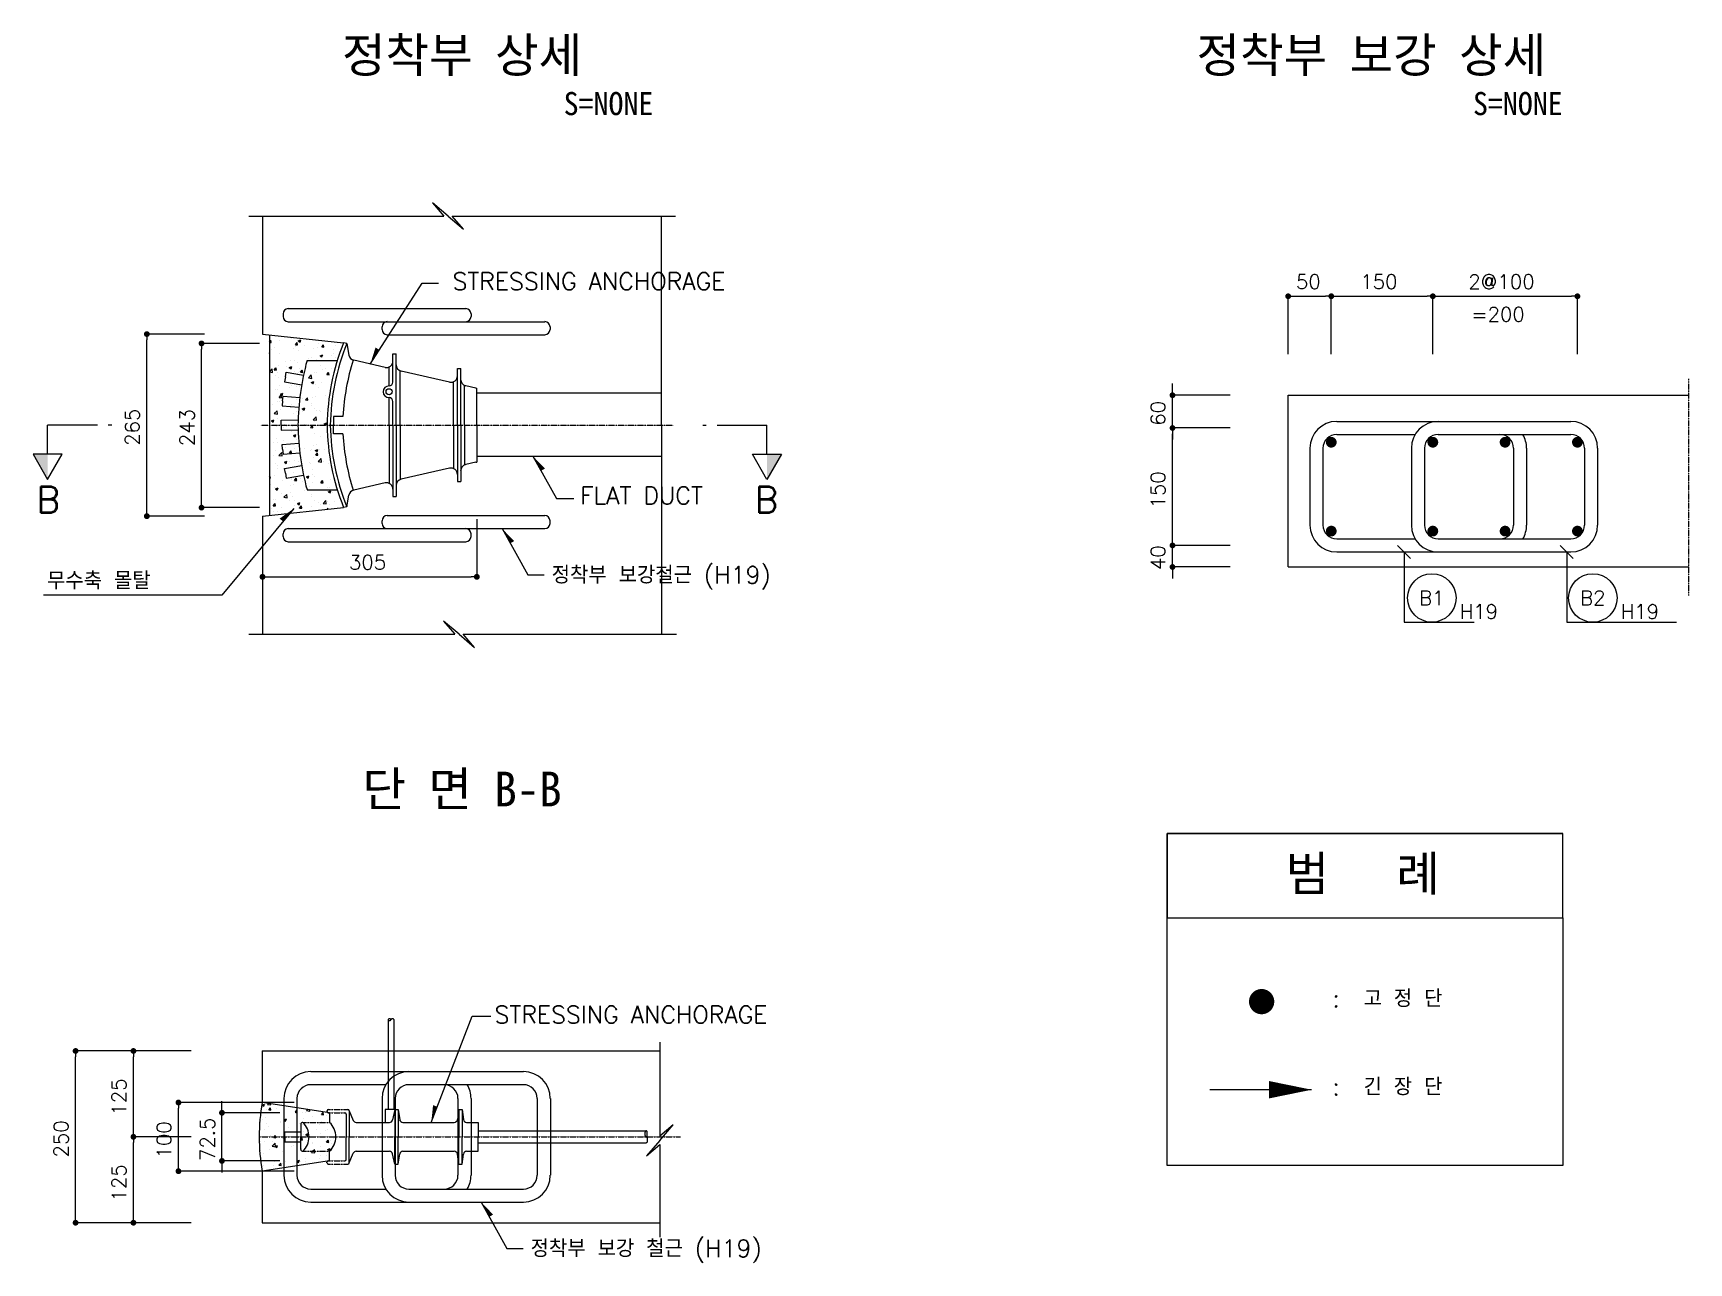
# Model space of a CAD drawing. Extents: x -2012 to 28135, y -5872 to 16533.
import ezdxf
from ezdxf.enums import TextEntityAlignment as Align

# ---------------------------------------------------------------- set-up
doc = ezdxf.new("R2010")
doc.units = 0
doc.header["$MEASUREMENT"] = 0
doc.linetypes.add('CENTER', pattern=[2, 1.25, -0.25, 0.25, -0.25])
doc.layers.get('0').update_dxf_attribs({"linetype": 'CONTINUOUS'})
for name, color, linetype in [('CG-SYMB', 7, 'CONTINUOUS'), ('CS-BARC', 6, 'CONTINUOUS'), ('CS-CENT', 1, 'CENTER'), ('CS-CONC', 4, 'CONTINUOUS'), ('CS-CUTL', 1, 'CONTINUOUS'), ('CS-DIML', 1, 'CONTINUOUS'), ('CS-DIMT', 3, 'CONTINUOUS'), ('CS-HATH', 1, 'CONTINUOUS'), ('CS-STLC', 4, 'CONTINUOUS'), ('CS-TBL2', 4, 'CONTINUOUS'), ('CS-WIRC', 6, 'CONTINUOUS'), ('CX-TTXG', 7, 'CONTINUOUS')]:
    doc.layers.add(name, color=color, linetype=linetype)
doc.styles.add('MTXT', font='ROMANS.shx', dxfattribs={"bigfont": 'whgtxt.shx'})
doc.styles.add('WBMTXT', font='DotumChe.ttf')
doc.styles.add('WGTXT', font='ROMANS.SHX', dxfattribs={"bigfont": 'WHGTXT.SHX'})

# ---------------------------------------------------------------- blocks, each defined once
blk = doc.blocks.new('*X1')
at = {"color": 0}
for p, q in [((73698, 17199), (73787, 17233)), ((73698, 17199), (73761, 17157)), ((73761, 17157), (73787, 17233)), ((73831, 17204), (73831, 17204)), ((73890, 17219), (73923, 17253)), ((73890, 17219), (74003, 17201)), ((74003, 17201), (73998, 17242)), ((73656, 16611), (73656, 16611)), ((73714, 16687), (73714, 16687)), ((73816, 16781), (73816, 16781)), ((73870, 17036), (73870, 17036)), ((73934, 17028), (73995, 17101)), ((73934, 17028), (74010, 17022)), ((74010, 17021), (73995, 17101)), ((74188, 17078), (74188, 17078)), ((74335, 16640), (74335, 16640)), ((74455, 16815), (74455, 16815)), ((74456, 16688), (74545, 16722)), ((74456, 16688), (74519, 16645)), ((74468, 16870), (74468, 16870)), ((74519, 16645), (74545, 16722)), ((74845, 16949), (74871, 16980)), ((74845, 16949), (74871, 16946)), ((74871, 16980), (74906, 17022)), ((74871, 16946), (74921, 16942)), ((74921, 16941), (74906, 17021)), ((75109, 16952), (75109, 16952)), ((75137, 16746), (75137, 16746)), ((75196, 16942), (75196, 16942)), ((75245, 17009), (75281, 17046)), ((75245, 17008), (75358, 16991)), ((75358, 16991), (75353, 17035)), ((75455, 16788), (75455, 16788)), ((75753, 16624), (75753, 16624)), ((75756, 16869), (75817, 16942)), ((75756, 16869), (75832, 16862)), ((75832, 16862), (75817, 16941)), ((75936, 16851), (75936, 16851)), ((73800, 16358), (73800, 16358)), ((73854, 16577), (73854, 16577)), ((73924, 16440), (73924, 16440)), ((74001, 16139), (74001, 16139)), ((74110, 16073), (74171, 16146)), ((74110, 16073), (74186, 16066)), ((74186, 16066), (74171, 16145)), ((74334, 16582), (74334, 16582)), ((74403, 16057), (74403, 16057)), ((74452, 16448), (74452, 16448)), ((74602, 16411), (74602, 16411)), ((74803, 16245), (74803, 16245)), ((75012, 16553), (75012, 16553)), ((75045, 16021), (75082, 16066)), ((75078, 16106), (75078, 16106)), ((75097, 15986), (75082, 16066)), ((75094, 16529), (75094, 16529)), ((75121, 16287), (75121, 16287)), ((75143, 16184), (75143, 16184)), ((75214, 16177), (75303, 16211)), ((75214, 16177), (75277, 16134)), ((75277, 16134), (75303, 16211)), ((75279, 16383), (75279, 16383)), ((75602, 16350), (75602, 16350)), ((75690, 16525), (75690, 16525)), ((75738, 16201), (75738, 16201)), ((75884, 16311), (75884, 16311)), ((75957, 16354), (75957, 16354)), ((73662, 15930), (73662, 15930)), ((73667, 15638), (73667, 15638)), ((73769, 15513), (73769, 15513)), ((73785, 15935), (73785, 15935)), ((73966, 15651), (73966, 15651)), ((74058, 15771), (74157, 15875)), ((74058, 15771), (74171, 15754)), ((74081, 15937), (74081, 15937)), ((74147, 15767), (74236, 15801)), ((74147, 15767), (74210, 15724)), ((74171, 15754), (74157, 15874)), ((74210, 15724), (74236, 15801)), ((74421, 15602), (74421, 15602)), ((74437, 16025), (74437, 16025)), ((74469, 15744), (74469, 15744)), ((74707, 15778), (74707, 15778)), ((74759, 15908), (74759, 15908)), ((74787, 15786), (74787, 15786)), ((75021, 15993), (75045, 16021)), ((75021, 15993), (75045, 15991)), ((75045, 15991), (75097, 15987)), ((75063, 15683), (75063, 15683)), ((75268, 15849), (75268, 15849)), ((75414, 15561), (75449, 15597)), ((75414, 15561), (75527, 15544)), ((75437, 15879), (75437, 15879)), ((75447, 15905), (75447, 15905)), ((75449, 15597), (75513, 15664)), ((75521, 15597), (75513, 15664)), ((75527, 15544), (75521, 15597)), ((75722, 15779), (75722, 15779)), ((75932, 15914), (75993, 15987)), ((75932, 15914), (76008, 15907)), ((75932, 15461), (75932, 15461)), ((75972, 15665), (76061, 15699)), ((75972, 15665), (76035, 15623)), ((76008, 15906), (75993, 15986)), ((76035, 15623), (76061, 15699)), ((76070, 15955), (76070, 15955)), ((76115, 15851), (76115, 15851)), ((76188, 16032), (76188, 16032)), ((73711, 15079), (73711, 15079)), ((73754, 15090), (73754, 15090)), ((73834, 15288), (73834, 15288)), ((74102, 15117), (74102, 15117)), ((74135, 15243), (74135, 15243)), ((74286, 15118), (74348, 15191)), ((74286, 15118), (74362, 15111)), ((74362, 15111), (74348, 15190)), ((74406, 15179), (74406, 15179)), ((74451, 15206), (74451, 15206)), ((74453, 15285), (74453, 15285)), ((74512, 15259), (74512, 15259)), ((74780, 15088), (74780, 15088)), ((74905, 15256), (74994, 15290)), ((74905, 15256), (74968, 15213)), ((74934, 15348), (74934, 15348)), ((74968, 15213), (74994, 15290)), ((75047, 15261), (75047, 15261)), ((75190, 15230), (75190, 15230)), ((75192, 15333), (75192, 15333)), ((75707, 15356), (75707, 15356)), ((75736, 15454), (75736, 15454))]:
    blk.add_line(p, q, dxfattribs=at)
blk = doc.blocks.new('_Dot')
at = {"color": 0, "linetype": 'ByBlock', "lineweight": -2}
blk.add_line((-0.5, 0), (-1, 0), dxfattribs=at)
at = {"color": 0, "linetype": 'ByBlock', "const_width": 0.5}
blk.add_lwpolyline([(-0.25, 0, 1), (0.25, 0, 1)], format="xyb", close=True, dxfattribs=at)
blk = doc.blocks.new('CGDECDL')
at = {"color": 6}
for p, q in [((-18.3, 4.99), (-18.3, 0)), ((-9.69, 0), (-18.3, 0)), ((-7.21, 0), (-7.81, 0))]:
    blk.add_line(p, q, dxfattribs=at)
at = {"color": 3}
blk.add_lwpolyline([(-18.3, 9.41), (-15.8, 4.99), (-20.8, 4.99)], close=True, dxfattribs=at)
at = {"color": 2}
blk.add_solid([(-18.3, 9.41), (-18.3, 9.41), (-18.3, 4.99), (-20.8, 4.99)], dxfattribs=at)
at = {"color": 6, "style": 'MTXT', "flags": 4}
blk.add_attdef('SMKV', text='', height=4.5, rotation=270, dxfattribs=at).set_placement((-18.25, 14.21), align=Align.MIDDLE)
blk.add_attdef('SMKH', text='', height=4.5, dxfattribs=at).set_placement((-18.25, 12.35), align=Align.CENTER)
blk = doc.blocks.new('*X2')
at = {"color": 0}
for p, q in [((73744, 42438), (73792, 42495)), ((73744, 42421), (73807, 42416)), ((73774, 42418), (73774, 42418)), ((73807, 42415), (73792, 42495)), ((74098, 42475), (74098, 42475)), ((74515, 42546), (74515, 42546)), ((74642, 42343), (74703, 42416)), ((74718, 42336), (74703, 42415)), ((74740, 42471), (74829, 42506)), ((74741, 42471), (74804, 42429)), ((74758, 42570), (74758, 42570)), ((74804, 42429), (74829, 42506)), ((73744, 42041), (73762, 42096)), ((73744, 42089), (73762, 42096)), ((73833, 42161), (73833, 42161)), ((73911, 42257), (73911, 42257)), ((74082, 42052), (74082, 42052)), ((74589, 42228), (74589, 42228)), ((74619, 41808), (74619, 41808)), ((74635, 42267), (74635, 42267)), ((74642, 42343), (74717, 42336)), ((74742, 42147), (74742, 42147)), ((74953, 42309), (74953, 42309)), ((75100, 41871), (75100, 41871)), ((75203, 41915), (75203, 41915)), ((75267, 42199), (75267, 42199)), ((75379, 41814), (75379, 41814)), ((75394, 42237), (75394, 42237)), ((75434, 42372), (75434, 42372)), ((75499, 41960), (75587, 41994)), ((75499, 41960), (75562, 41917)), ((75552, 42263), (75628, 42256)), ((75553, 42263), (75614, 42336)), ((75562, 41917), (75588, 41994)), ((75629, 42256), (75614, 42336)), ((75902, 41977), (75902, 41977)), ((75944, 42042), (75944, 42042)), ((75945, 42171), (75945, 42171)), ((76020, 41895), (76020, 41895)), ((76036, 42318), (76036, 42318)), ((73744, 41409), (73837, 41506)), ((73744, 41402), (73852, 41385)), ((73851, 41386), (73837, 41506)), ((73907, 41467), (73968, 41540)), ((73907, 41467), (73983, 41461)), ((73932, 41437), (73932, 41437)), ((73967, 41265), (73967, 41265)), ((73983, 41460), (73968, 41540)), ((74026, 41382), (74026, 41382)), ((74067, 41629), (74067, 41629)), ((74284, 41307), (74284, 41307)), ((74301, 41766), (74301, 41766)), ((74342, 41579), (74342, 41579)), ((74431, 41551), (74520, 41585)), ((74431, 41550), (74495, 41508)), ((74462, 41788), (74462, 41788)), ((74495, 41508), (74520, 41585)), ((74610, 41408), (74610, 41408)), ((74711, 41302), (74711, 41302)), ((74727, 41725), (74727, 41725)), ((74765, 41370), (74765, 41370)), ((74767, 41509), (74767, 41509)), ((74818, 41388), (74879, 41460)), ((74818, 41387), (74894, 41381)), ((74894, 41380), (74879, 41460)), ((75020, 41550), (75020, 41550)), ((75094, 41193), (75193, 41296)), ((75207, 41175), (75193, 41296)), ((75288, 41380), (75288, 41380)), ((75363, 41391), (75363, 41391)), ((75507, 41636), (75507, 41636)), ((75568, 41476), (75568, 41476)), ((75698, 41522), (75698, 41522)), ((75729, 41308), (75790, 41381)), ((75729, 41308), (75805, 41301)), ((75805, 41301), (75790, 41380)), ((75885, 41518), (75885, 41518)), ((73770, 40810), (73770, 40810)), ((73950, 40806), (73950, 40806)), ((74036, 40784), (74036, 40784)), ((74052, 41207), (74052, 41207)), ((74089, 40933), (74089, 40933)), ((74122, 40630), (74211, 40664)), ((74186, 40587), (74211, 40664)), ((74431, 40869), (74431, 40869)), ((74511, 40937), (74511, 40937)), ((74696, 40879), (74696, 40879)), ((74767, 40905), (74767, 40905)), ((75094, 41193), (75207, 41175)), ((75190, 41039), (75278, 41073)), ((75190, 41039), (75253, 40997)), ((75233, 40975), (75233, 40975)), ((75252, 41064), (75252, 41064)), ((75253, 40997), (75279, 41073)), ((75348, 40968), (75348, 40968)), ((75445, 40876), (75445, 40876)), ((75551, 41017), (75551, 41017)), ((73842, 40284), (73842, 40284)), ((74021, 40361), (74021, 40361)), ((74083, 40512), (74144, 40585)), ((74083, 40512), (74159, 40505)), ((74097, 40369), (74097, 40369)), ((74110, 40114), (74110, 40114)), ((74122, 40629), (74186, 40587)), ((74159, 40505), (74145, 40584)), ((74459, 40180), (74459, 40180)), ((74520, 40256), (74520, 40256)), ((74680, 40456), (74680, 40456)), ((74788, 40085), (74788, 40085)), ((74881, 40118), (74969, 40152)), ((74881, 40118), (74944, 40076)), ((74899, 40474), (74899, 40474)), ((74944, 40076), (74970, 40152)), ((74994, 40432), (75055, 40505)), ((74994, 40432), (75070, 40426)), ((75070, 40425), (75055, 40505)), ((75198, 40227), (75198, 40227)), ((75199, 40307), (75199, 40307)), ((75217, 40516), (75217, 40516)), ((75317, 40123), (75317, 40123)), ((75332, 40546), (75332, 40546)), ((75698, 40579), (75698, 40579)), ((73763, 39868), (73763, 39868)), ((73813, 39709), (73902, 39743)), ((73813, 39709), (73877, 39666)), ((73877, 39666), (73902, 39743)), ((73907, 39956), (74006, 40059)), ((73907, 39956), (74020, 39938)), ((73990, 39516), (73990, 39516)), ((74005, 39938), (74005, 39938)), ((74020, 39938), (74006, 40059)), ((74022, 39774), (74022, 39774)), ((74259, 39557), (74272, 39572)), ((74259, 39557), (74335, 39550)), ((74335, 39549), (74331, 39572)), ((74549, 39514), (74549, 39514)), ((74565, 39973), (74565, 39973)), ((74665, 40034), (74665, 40034)), ((74763, 39901), (74763, 39901)), ((74883, 40015), (74883, 40015)), ((74945, 39582), (74945, 39582)), ((75030, 39578), (75030, 39578)), ((75170, 39477), (75232, 39550)), ((75246, 39470), (75232, 39549)), ((75262, 39746), (75361, 39849)), ((75262, 39745), (75375, 39728)), ((75302, 39700), (75302, 39700)), ((75375, 39728), (75361, 39849)), ((75364, 40078), (75364, 40078)), ((75466, 40057), (75466, 40057)), ((75504, 40028), (75504, 40028)), ((75623, 39553), (75623, 39553)), ((75639, 39607), (75728, 39641)), ((75639, 39607), (75690, 39572)), ((75690, 39572), (75702, 39564)), ((75702, 39564), (75705, 39572)), ((75705, 39572), (75728, 39641)), ((73767, 39202), (73767, 39202)), ((73897, 38971), (73897, 38971)), ((73974, 39093), (73974, 39093)), ((74020, 38961), (74020, 38961)), ((74215, 39013), (74215, 39013)), ((74231, 39472), (74231, 39472)), ((74507, 39329), (74507, 39329)), ((74572, 39197), (74660, 39231)), ((74572, 39197), (74635, 39155)), ((74634, 39188), (74634, 39188)), ((74635, 39155), (74661, 39231)), ((74696, 39077), (74696, 39077)), ((75170, 39477), (75246, 39470)), ((75248, 39456), (75248, 39456)), ((75286, 39277), (75286, 39277)), ((75498, 39182), (75498, 39182)), ((73881, 38512), (73881, 38512)), ((73959, 38670), (73959, 38670)), ((74075, 38508), (74174, 38612)), ((74075, 38508), (74188, 38491)), ((74188, 38491), (74174, 38611)), ((74288, 38791), (74288, 38791)), ((74362, 38576), (74362, 38576)), ((74435, 38601), (74511, 38595)), ((74436, 38601), (74497, 38674)), ((74455, 38571), (74455, 38571)), ((74512, 38594), (74497, 38674)), ((74619, 38765), (74619, 38765)), ((74698, 38933), (74698, 38933)), ((74966, 38762), (74966, 38762)), ((75164, 38681), (75164, 38681)), ((75196, 38699), (75196, 38699)), ((75255, 38432), (75255, 38432)), ((75271, 38855), (75271, 38855)), ((75330, 38686), (75419, 38720)), ((75330, 38686), (75393, 38643)), ((75346, 38522), (75422, 38515)), ((75347, 38522), (75408, 38595)), ((75376, 38904), (75376, 38904)), ((75393, 38643), (75419, 38720)), ((75423, 38515), (75408, 38594)), ((75431, 38298), (75530, 38401)), ((75482, 38723), (75482, 38723)), ((75500, 38420), (75500, 38420)), ((75544, 38281), (75530, 38401)), ((75644, 38733), (75644, 38733)), ((73744, 37777), (73762, 37799)), ((73777, 37719), (73762, 37798)), ((73767, 38316), (73767, 38316)), ((73928, 37824), (73928, 37824)), ((73944, 38247), (73944, 38247)), ((74019, 38165), (74019, 38165)), ((74028, 38075), (74028, 38075)), ((74263, 38276), (74351, 38311)), ((74263, 38276), (74326, 38234)), ((74326, 38234), (74351, 38310)), ((74445, 38287), (74445, 38287)), ((74588, 37920), (74588, 37920)), ((74603, 38342), (74603, 38342)), ((74759, 38293), (74759, 38293)), ((74830, 38180), (74830, 38180)), ((75021, 37765), (75110, 37799)), ((75084, 37722), (75110, 37799)), ((75123, 38258), (75123, 38258)), ((75148, 38222), (75148, 38222)), ((75240, 38009), (75240, 38009)), ((75244, 37848), (75244, 37848)), ((75431, 38298), (75544, 38281)), ((75629, 38286), (75629, 38286)), ((75801, 38230), (75801, 38230)), ((75881, 38090), (75881, 38090)), ((73744, 37722), (73777, 37719)), ((73763, 37594), (73763, 37594)), ((73788, 37496), (73788, 37496)), ((73913, 37402), (73913, 37402)), ((73954, 37355), (74042, 37390)), ((73954, 37355), (74017, 37313)), ((74017, 37313), (74042, 37390)), ((74198, 37638), (74198, 37638)), ((74466, 37468), (74466, 37468)), ((74480, 37221), (74480, 37221)), ((74496, 37680), (74496, 37680)), ((74504, 37721), (74504, 37721)), ((74572, 37497), (74572, 37497)), ((74612, 37646), (74673, 37719)), ((74612, 37646), (74688, 37639)), ((74688, 37639), (74673, 37719)), ((74814, 37721), (74814, 37721)), ((74876, 37609), (74876, 37609)), ((74961, 37284), (74961, 37284)), ((75021, 37765), (75084, 37722)), ((75144, 37439), (75144, 37439)), ((75224, 37586), (75224, 37586)), ((75295, 37785), (75295, 37785)), ((75523, 37566), (75584, 37639)), ((75523, 37566), (75599, 37560)), ((75554, 37581), (75554, 37581)), ((75599, 37559), (75584, 37639)), ((75763, 37389), (75763, 37389)), ((75779, 37254), (75868, 37288)), ((75779, 37254), (75842, 37211)), ((75822, 37410), (75822, 37410)), ((75842, 37211), (75868, 37288)), ((75850, 37245), (75850, 37245)), ((75866, 37668), (75866, 37668)), ((73828, 36678), (73828, 36678)), ((73877, 36770), (73938, 36843)), ((73877, 36770), (73953, 36764)), ((73897, 36979), (73897, 36979)), ((73953, 36763), (73938, 36843)), ((73945, 36993), (73945, 36993)), ((74145, 36720), (74145, 36720)), ((74162, 37179), (74162, 37179)), ((74244, 37061), (74343, 37164)), ((74244, 37061), (74357, 37043)), ((74357, 37044), (74343, 37164)), ((74451, 36963), (74451, 36963)), ((74541, 36651), (74541, 36651)), ((74557, 37074), (74557, 37074)), ((74623, 36964), (74623, 36964)), ((74626, 36783), (74626, 36783)), ((74712, 36844), (74801, 36878)), ((74712, 36844), (74775, 36801)), ((74755, 36684), (74755, 36684)), ((74775, 36801), (74801, 36878)), ((74788, 36691), (74849, 36764)), ((74788, 36691), (74864, 36684)), ((74864, 36684), (74849, 36763)), ((75192, 37090), (75192, 37090)), ((75193, 36741), (75193, 36741)), ((75209, 37164), (75209, 37164)), ((75301, 36935), (75301, 36935)), ((75429, 36889), (75429, 36889)), ((75496, 36811), (75496, 36811)), ((75599, 36851), (75698, 36954)), ((75599, 36851), (75712, 36833)), ((75712, 36833), (75698, 36954)), ((75739, 36659), (75760, 36684)), ((75746, 36930), (75746, 36930)), ((75764, 36662), (75760, 36684)), ((75835, 36822), (75835, 36822)), ((75932, 37217), (75932, 37217)), ((75979, 36907), (75979, 36907)), ((73882, 36556), (73882, 36556)), ((74015, 36557), (74015, 36557))]:
    blk.add_line(p, q, dxfattribs=at)

msp = doc.modelspace()

# ---------------------------------------------------------------- linework, layer by layer
at = {"linetype": 'Continuous', "const_width": 98}
for points in [[(21575, 9079, 1), (21673, 9079, 1)], [(23424, 9079, 1), (23522, 9079, 1)], [(24740, 9079, 1), (24838, 9079, 1)], [(26057, 9079, 1), (26155, 9079, 1)], [(21575, 7460, -1), (21673, 7460, -1)], [(23424, 7460, -1), (23522, 7460, -1)], [(24740, 7460, -1), (24838, 7460, -1)], [(26057, 7460, -1), (26155, 7460, -1)]]:
    msp.add_lwpolyline(points, format="xyb", close=True, dxfattribs=at)
at = {"layer": 'CS-BARC'}
for p, q in [((21723, 9458), (23931, 9458)), ((23571, 9458), (25985, 9458)), ((21723, 9220), (23152, 9220)), ((23571, 9220), (25985, 9220)), ((21235, 8970), (21235, 7568)), ((21473, 8970), (21473, 7568)), ((23083, 8970), (23083, 7568)), ((23321, 8970), (23321, 7568)), ((24943, 8970), (24943, 7568)), ((25181, 8970), (25181, 7568)), ((26236, 8970), (26236, 7568)), ((26474, 8970), (26474, 7568)), ((21723, 7318), (23152, 7318)), ((23571, 7318), (25985, 7318)), ((21723, 7080), (23931, 7080)), ((23571, 7080), (25985, 7080))]:
    msp.add_line(p, q, dxfattribs=at)
for centre, radius, start, end in [((21723, 8970), 488, 90, 180), ((23571, 8970), 488, 90, 180), ((25985, 8970), 488, 0, 90), ((21723, 8970), 250, 90, 180), ((23571, 8970), 250, 90, 180), ((24693, 8970), 250, 0, 90), ((24693, 8970), 488, 0, 30.8519), ((25985, 8970), 250, 0, 90), ((21723, 7568), 488, 180, 270), ((21723, 7568), 250, 180, 270), ((23571, 7568), 488, 180, 270), ((23571, 7568), 250, 180, 270), ((24693, 7568), 250, 270, 0), ((24693, 7568), 488, 329.1481, 0), ((25985, 7568), 488, 270, 0), ((25985, 7568), 250, 270, 0)]:
    msp.add_arc(centre, radius, start, end, dxfattribs=at)
at = {"layer": 'CS-CENT'}
for p, q in [((28135, 6285), (28135, 10233)), ((2133, 9390), (9650, 9390)), ((2107, -3575), (9775, -3575))]:
    msp.add_line(p, q, dxfattribs=at)
at = {"layer": 'CS-CONC'}
for p, q in [((20839, 6807), (20839, 9936)), ((20839, 9936), (28135, 9936)), ((20839, 6807), (28135, 6807))]:
    msp.add_line(p, q, dxfattribs=at)
at = {"layer": 'CS-CUTL'}
for p, q in [((5543, 13200), (5260, 13442)), ((5260, 13442), (5467, 13200)), ((1913, 13200), (5467, 13200)), ((5543, 13200), (5826, 12959)), ((5619, 13200), (9683, 13200)), ((5826, 12959), (5619, 13200)), ((5743, 5580), (5460, 5822)), ((5460, 5822), (5667, 5580)), ((1913, 5580), (5667, 5580)), ((5743, 5580), (6026, 5339)), ((5819, 5580), (9701, 5580)), ((6026, 5339), (5819, 5580)), ((9397, -1850), (9397, -3564)), ((9639, -3357), (9397, -3564)), ((9397, -3640), (9639, -3357)), ((9397, -3640), (9156, -3923)), ((9156, -3923), (9397, -3716)), ((9397, -3716), (9397, -5404))]:
    msp.add_line(p, q, dxfattribs=at)
at = {"layer": 'CS-DIML'}
for p, q in [((4127, 10504), (5071, 11977)), ((5071, 11977), (5370, 11977)), ((20839, 10686), (20839, 11739)), ((20944, 11739), (21519, 11739)), ((21624, 10686), (21624, 11739)), ((21624, 10686), (21624, 11739)), ((21729, 11739), (23367, 11739)), ((23473, 10686), (23473, 11739)), ((23473, 10686), (23473, 11739)), ((23578, 11739), (26001, 11739)), ((26106, 10686), (26106, 11739)), ((1111, 11049), (58, 11049)), ((58, 7837), (58, 10944)), ((2107, 10879), (1054, 10879)), ((1054, 7994), (1054, 10774)), ((18733, 10041), (18733, 10147)), ((18733, 9339), (18733, 9936)), ((19786, 9936), (18733, 9936)), ((19786, 9339), (18733, 9339)), ((19786, 9339), (18733, 9339)), ((18733, 7304), (18733, 9234)), ((18733, 9234), (18733, 9129)), ((7087, 8826), (7520, 8053)), ((2107, 7888), (1054, 7888)), ((2734, 7871), (1426, 6293)), ((7520, 8053), (7832, 8053)), ((1111, 7732), (58, 7732)), ((6067, 7680), (6067, 6627)), ((6527, 7505), (6994, 6663)), ((18733, 7304), (18733, 7409)), ((18733, 6807), (18733, 7199)), ((19786, 7199), (18733, 7199)), ((19786, 7199), (18733, 7199)), ((23069, 6961), (22830, 7199)), ((22950, 7080), (22950, 5800)), ((26030, 6961), (25792, 7199)), ((25911, 7080), (25911, 5800)), ((2164, 6679), (2164, 6627)), ((6994, 6663), (7291, 6663)), ((19786, 6807), (18733, 6807)), ((18733, 6701), (18733, 6596)), ((2269, 6627), (5961, 6627)), ((1426, 6293), (-1821, 6293)), ((22950, 5800), (23013, 5800)), ((23013, 5800), (24228, 5800)), ((25911, 5800), (26148, 5800)), ((26148, 5800), (27909, 5800)), ((5237, -3312), (5979, -1374)), ((5979, -1374), (6319, -1374)), ((867, -2011), (-1239, -2011)), ((867, -2011), (-186, -2011)), ((-1239, -5035), (-1239, -2116)), ((-186, -3470), (-186, -2116)), ((2740, -2950), (634, -2950)), ((1426, -3032), (1426, -2927)), ((634, -4096), (634, -3055)), ((2479, -3137), (1426, -3137)), ((1426, -4014), (1426, -3137)), ((867, -3575), (-186, -3575)), ((867, -3575), (-186, -3575)), ((-186, -5035), (-186, -3681)), ((2740, -4201), (634, -4201)), ((2479, -4014), (1426, -4014)), ((1426, -4119), (1426, -4224)), ((6144, -4765), (6611, -5607)), ((867, -5140), (-1239, -5140)), ((867, -5140), (-186, -5140)), ((6611, -5607), (6908, -5607))]:
    msp.add_line(p, q, dxfattribs=at)
for centre in [(23455, 6242), (26386, 6242)]:
    msp.add_circle(centre, 442, dxfattribs=at)
for points in [[(4127, 10504), (4222, 10805), (4291, 10761)], [(7087, 8826), (7307, 8600), (7236, 8560)], [(2734, 7871), (2476, 7688), (2539, 7636)], [(6527, 7505), (6746, 7278), (6675, 7238)], [(5237, -3312), (5270, -2998), (5346, -3027)], [(6144, -4765), (6364, -4992), (6292, -5031)]]:
    msp.add_solid(points, dxfattribs=at)
at = {"layer": 'CS-STLC'}
for p, q in [((2164, 13200), (2164, 11049)), ((9429, 9390), (9429, 13200)), ((2633, 11513), (5867, 11513)), ((2539, 11419), (2539, 11369)), ((2633, 11275), (5867, 11275)), ((4237, 11275), (7306, 11275)), ((4340, 11132), (4340, 11182)), ((5961, 11419), (5961, 11369)), ((7400, 11182), (7400, 11132)), ((2164, 11049), (3641, 10892)), ((2290, 11035), (2290, 7745)), ((3699, 10879), (3641, 10892)), ((3699, 10879), (3739, 10666)), ((4434, 11038), (7306, 11038)), ((2975, 10566), (3526, 10566)), ((4395, 10443), (3828, 10572)), ((4539, 10176), (4539, 10688)), ((4539, 10688), (4597, 10688)), ((4597, 9390), (4597, 10688)), ((2580, 10268), (2565, 10180)), ((2580, 10268), (2595, 10356)), ((2595, 10356), (2912, 10302)), ((4468, 10106), (4468, 10450)), ((4668, 9390), (4668, 10383)), ((5570, 10175), (4689, 10376)), ((5714, 10420), (5773, 10420)), ((5714, 9390), (5714, 10420)), ((5773, 9390), (5773, 10420)), ((2565, 10180), (2878, 10127)), ((5643, 9390), (5643, 10182)), ((5843, 9390), (5843, 10115)), ((6048, 10066), (5864, 10108)), ((6048, 10066), (6067, 10066)), ((6067, 9390), (6067, 10066)), ((6067, 9981), (9429, 9981)), ((2530, 9831), (2523, 9742)), ((2523, 9742), (2826, 9716)), ((2530, 9831), (2538, 9920)), ((2538, 9920), (2844, 9894)), ((4468, 9390), (4468, 9892)), ((4539, 9390), (4539, 9821)), ((2504, 9480), (2812, 9485)), ((2505, 9390), (2504, 9480)), ((2505, 9390), (2507, 9301)), ((3629, 9550), (3456, 9550)), ((3456, 9550), (3456, 9390)), ((3456, 9230), (3456, 9390)), ((4468, 9390), (4468, 8331)), ((4539, 9390), (4539, 8093)), ((4597, 9390), (4597, 8093)), ((4668, 9390), (4668, 8398)), ((5643, 9390), (5643, 8599)), ((5714, 9390), (5714, 8361)), ((5773, 9390), (5773, 8361)), ((5843, 9390), (5843, 8666)), ((6067, 9390), (6067, 8715)), ((9429, 9390), (9429, 5580)), ((2507, 9301), (2812, 9306)), ((2523, 9039), (2826, 9065)), ((3629, 9230), (3456, 9230)), ((2530, 8950), (2523, 9039)), ((2530, 8950), (2538, 8861)), ((2538, 8861), (2844, 8887)), ((6067, 8826), (9429, 8826)), ((2565, 8601), (2878, 8654)), ((2580, 8513), (2565, 8601)), ((2580, 8513), (2595, 8425)), ((2595, 8425), (2912, 8478)), ((5570, 8606), (4689, 8405)), ((6048, 8715), (5864, 8673)), ((6048, 8715), (6067, 8715)), ((2975, 8215), (3526, 8215)), ((4395, 8338), (3828, 8208)), ((5714, 8361), (5773, 8361)), ((2164, 7732), (3641, 7888)), ((3699, 7902), (3641, 7888)), ((3699, 7902), (3739, 8115)), ((4539, 8093), (4597, 8093)), ((2164, 7732), (2164, 5580)), ((4340, 7599), (4340, 7649)), ((4434, 7743), (7306, 7743)), ((7400, 7599), (7400, 7649)), ((2539, 7361), (2539, 7411)), ((2633, 7505), (5950, 7505)), ((2633, 7267), (5867, 7267)), ((4434, 7505), (7306, 7505)), ((5961, 7361), (5961, 7411)), ((4450, -1440), (4450, -3079)), ((4558, -1440), (4558, -3079)), ((3386, -3137), (2158, -2950)), ((3338, -3102), (3338, -3114)), ((3386, -3137), (3386, -3312)), ((3685, -3161), (3685, -3575)), ((3743, -3102), (3817, -3277)), ((3743, -3102), (3743, -3575)), ((3871, -3312), (4477, -3312)), ((4398, -3079), (4398, -3312)), ((4574, -3079), (4398, -3079)), ((4574, -3079), (4534, -3266)), ((4574, -3079), (4633, -3079)), ((4574, -3079), (4574, -3575)), ((4633, -3079), (4662, -3263)), ((4633, -3079), (4633, -3575)), ((4719, -3312), (5655, -3312)), ((5739, -3079), (5713, -3262)), ((5739, -3079), (5797, -3079)), ((5739, -3079), (5739, -3575)), ((5797, -3079), (5823, -3262)), ((5797, -3079), (5797, -3575)), ((5880, -3312), (6088, -3312)), ((6088, -3312), (6088, -3575)), ((2571, -3487), (2864, -3487)), ((2571, -3575), (2571, -3487)), ((2571, -3575), (2571, -3664)), ((2862, -3347), (2862, -3575)), ((2862, -3804), (2862, -3575)), ((3685, -3990), (3685, -3575)), ((3743, -4048), (3743, -3575)), ((4574, -4072), (4574, -3575)), ((4633, -4072), (4633, -3575)), ((5739, -4072), (5739, -3575)), ((5797, -4072), (5797, -3575)), ((6088, -3839), (6088, -3575)), ((2571, -3664), (2864, -3664)), ((3386, -4014), (3386, -3839)), ((3743, -4048), (3817, -3874)), ((3871, -3839), (4477, -3839)), ((4574, -4072), (4534, -3885)), ((4633, -4072), (4662, -3888)), ((4719, -3839), (5655, -3839)), ((5739, -4072), (5713, -3889)), ((5797, -4072), (5823, -3889)), ((5880, -3839), (6088, -3839)), ((3386, -4014), (2158, -4201)), ((3338, -4048), (3338, -4037)), ((4574, -4072), (4633, -4072)), ((5739, -4072), (5797, -4072))]:
    msp.add_line(p, q, dxfattribs=at)
at = {"layer": 'CS-STLC', "linetype": 'Continuous'}
for p, q in [((2158, -2011), (9397, -2011)), ((2158, -2011), (2158, -2950)), ((3042, -2386), (4828, -2386)), ((4828, -2386), (6916, -2386)), ((3042, -2624), (4409, -2624)), ((4828, -2624), (6916, -2624)), ((2554, -2875), (2554, -4276)), ((2792, -2875), (2792, -4276)), ((4340, -2875), (4340, -4276)), ((4578, -2875), (4578, -4276)), ((5723, -2875), (5723, -4276)), ((5961, -2875), (5961, -4276)), ((7167, -2875), (7167, -4276)), ((7405, -2875), (7405, -4276)), ((6088, -3465), (9148, -3465)), ((6088, -3686), (9148, -3686)), ((2158, -4201), (2158, -5140)), ((3042, -4527), (4213, -4527)), ((3042, -4765), (4632, -4765)), ((4105, -4527), (4409, -4527)), ((4632, -4765), (6916, -4765)), ((4828, -4527), (6916, -4527)), ((2158, -5140), (9397, -5140))]:
    msp.add_line(p, q, dxfattribs=at)
at = {"layer": 'CS-STLC', "linetype": 'CENTER'}
for p, q in [((2897, -3312), (3386, -3312)), ((3362, -3079), (3719, -3079)), ((3362, -3137), (3662, -3137)), ((2897, -3839), (3386, -3839)), ((3362, -4014), (3662, -4014)), ((3362, -4072), (3719, -4072))]:
    msp.add_line(p, q, dxfattribs=at)
at = {"layer": 'CS-STLC'}
for points in [[(2158, -2950, 0.086643), (2158, -4201, 0.086643)], [(9148, -3575, -0.196774), (9156, -3579, -0.099091), (9165, -3592, -0.056528), (9170, -3608, -0.043198), (9171, -3631, -0.043198), (9170, -3653, -0.056528), (9165, -3670, -0.099091), (9156, -3683, -0.196774), (9148, -3686, -0.196774)]]:
    msp.add_lwpolyline(points, format="xyb", dxfattribs=at)
msp.add_lwpolyline([(9148, -3465, 0.196774), (9141, -3468, 0.099091), (9132, -3481, 0.056528), (9127, -3498, 0.043198), (9125, -3520, 0.043198), (9127, -3543, 0.056528), (9132, -3559, 0.099091), (9141, -3572, 0.196774), (9148, -3575, 0.196774), (9156, -3572, 0.099091), (9165, -3559, 0.056528), (9170, -3543, 0.043198), (9171, -3520, 0.043198), (9170, -3498, 0.056528), (9165, -3481, 0.099091), (9156, -3468, 0.196774)], format="xyb", close=True, dxfattribs=at)
msp.add_circle((4468, 9999), 54.5, dxfattribs=at)
for centre, radius, start, end in [((2633, 11419), 93.9, 90, 180), ((5867, 11419), 93.9, 0, 90), ((2633, 11369), 93.9, 180, 270), ((4434, 11182), 93.9, 90, 180), ((5867, 11369), 93.9, 270, 0), ((7306, 11182), 93.9, 0, 90), ((7549, 9327), 4210, 158.1738, 179.1399), ((7549, 9327), 4151, 158.0456, 179.1399), ((4434, 11132), 93.9, 180, 270), ((7306, 11132), 93.9, 270, 0), ((7549, 9327), 4739, 164.8492, 179.2359), ((7774, 9327), 4151, 162.4896, 176.9168), ((3854, 10687), 118, 190.5418, 257.153), ((4421, 10558), 118, 257.153, 0), ((4715, 10491), 118, 180, 257.153), ((5596, 10290), 118, 257.153, 0), ((4468, 9999), 107, 90, 270), ((4468, 10176), 70.5, 270, 0), ((5890, 10223), 118, 180, 257.153), ((4468, 9821), 70.5, 0, 90), ((7549, 9454), 4739, 180.7641, 195.1508), ((7549, 9454), 4210, 180.8601, 201.8262), ((7549, 9454), 4151, 180.8601, 201.9544), ((7774, 9454), 4151, 183.0832, 197.5104), ((5596, 8491), 118, 0, 102.847), ((5890, 8558), 118, 102.847, 180), ((3854, 8094), 118, 102.847, 169.4582), ((4421, 8223), 118, 0, 102.847), ((4715, 8290), 118, 102.847, 180), ((4434, 7649), 93.9, 90, 180), ((4434, 7599), 93.9, 180, 270), ((7306, 7649), 93.9, 0, 90), ((7306, 7599), 93.9, 270, 0), ((2633, 7411), 93.9, 90, 180), ((2633, 7361), 93.9, 180, 270), ((5867, 7411), 93.9, 0, 90), ((5867, 7361), 93.9, 270, 0), ((4458, -1440), 8.05, 142.1379, 180), ((4458, -1440), 8.05, 180, 217.8621), ((4468, -1447), 19.5, 118.049, 142.1379), ((4468, -1433), 19.5, 217.8621, 241.951), ((4473, -1459), 32.2, 102.4455, 118.049), ((4473, -1422), 32.2, 241.951, 257.5545), ((4477, -1476), 50.5, 90, 102.4455), ((4477, -1404), 50.5, 257.5545, 270), ((4477, -1476), 50.5, 77.5545, 90), ((4477, -1404), 50.5, 270, 282.4455), ((4481, -1459), 32.2, 61.951, 77.5545), ((4481, -1422), 32.2, 282.4455, 298.049), ((4487, -1447), 19.5, 37.8621, 61.951), ((4487, -1433), 19.5, 298.049, 322.1379), ((4496, -1440), 8.05, 0, 37.8621), ((4496, -1440), 8.05, 322.1379, 0), ((4512, -1440), 8.05, 142.1379, 180), ((4521, -1447), 19.5, 118.049, 142.1379), ((4527, -1459), 32.2, 102.4455, 118.049), ((4531, -1476), 50.5, 90, 102.4455), ((4531, -1476), 50.5, 77.5545, 90), ((4535, -1459), 32.2, 61.951, 77.5545), ((4541, -1447), 19.5, 37.8621, 61.951), ((4550, -1440), 8.05, 0, 37.8621), ((2897, -3347), 34.9, 90, 180), ((2646, -3575), 365, 313.748, 46.252), ((3362, -3102), 23.3, 90, 180), ((3362, -3114), 23.3, 180, 270), ((3134, -3575), 365, 313.748, 46.252), ((3662, -3161), 23.3, 0, 90), ((3719, -3102), 23.3, 0, 90), ((3871, -3254), 58.2, 203.268, 270), ((4477, -3254), 58.2, 270, 347.8841), ((4719, -3254), 58.2, 189.0499, 270), ((5655, -3254), 58.2, 270, 351.9967), ((5880, -3254), 58.2, 188.0033, 270), ((2897, -3804), 34.9, 180, 270), ((3871, -3897), 58.2, 90, 156.732), ((4477, -3897), 58.2, 12.1159, 90), ((4719, -3897), 58.2, 90, 170.9501), ((5655, -3897), 58.2, 8.0033, 90), ((5880, -3897), 58.2, 90, 171.9967), ((3362, -4037), 23.3, 90, 180), ((3362, -4048), 23.3, 180, 270), ((3662, -3990), 23.3, 270, 0), ((3719, -4048), 23.3, 270, 0)]:
    msp.add_arc(centre, radius, start, end, dxfattribs=at)
at = {"layer": 'CS-STLC', "linetype": 'Continuous'}
for centre, radius, start, end in [((3042, -2875), 488, 90, 180), ((4828, -2875), 488, 90, 180), ((6916, -2875), 488, 0, 90), ((3042, -2875), 250, 90, 180), ((4828, -2875), 250, 90, 180), ((5473, -2875), 250, 0, 90), ((5473, -2875), 488, 0, 30.8519), ((6916, -2875), 250, 0, 90), ((3042, -4276), 488, 180, 270), ((3042, -4276), 250, 180, 270), ((4828, -4276), 488, 180, 270), ((4828, -4276), 250, 180, 270), ((5473, -4276), 250, 270, 0), ((5473, -4276), 488, 329.1481, 0), ((6916, -4276), 488, 270, 0), ((6916, -4276), 250, 270, 0)]:
    msp.add_arc(centre, radius, start, end, dxfattribs=at)
at = {"layer": 'CS-TBL2'}
for p, q in [((18635, 415), (18635, 1950)), ((18635, 1950), (25843, 1950))]:
    msp.add_line(p, q, dxfattribs=at)
for points in [[(18635, 415), (25843, 415), (25843, 1950), (18635, 1950)], [(18635, 415), (25843, 415), (25843, -4098), (18635, -4098)]]:
    msp.add_lwpolyline(points, close=True, dxfattribs=at)
at = {"layer": 'CS-WIRC'}
msp.add_line((21267, -2717), (19414, -2717), dxfattribs=at)
at = {"layer": 'CS-WIRC', "const_width": 230}
msp.add_lwpolyline([(20241, -1112, 1), (20471, -1112, 1)], format="xyb", close=True, dxfattribs=at)
at = {"layer": 'CS-WIRC'}
msp.add_lwpolyline([(20493, -2717, 316, 0, 0), (21267, -2717, 0, 0, 0)], format="xyseb", dxfattribs=at)

# ---------------------------------------------------------------- block references
at = {"layer": 'CG-SYMB'}
ref = msp.add_blockref('CGDECDL', (178, 9390), dxfattribs=dict(at, xscale=-105.3000000000001, yscale=105.2999999999992, zscale=105.2999999999999, rotation=180))
ref.add_attrib('SMKH', 'B', dxfattribs={"layer": '0', "color": 6, "height": 474, "style": 'MTXT', "flags": 4}).set_placement((-1737, 7796), align=Align.CENTER)
ref = msp.add_blockref('CGDECDL', (9422, 9390), dxfattribs=dict(at, xscale=105.3000000000001, yscale=105.2999999999992, zscale=105.2999999999999, rotation=180))
ref.add_attrib('SMKH', 'B', dxfattribs={"layer": '0', "color": 6, "height": 474, "style": 'MTXT', "flags": 4}).set_placement((11339, 7796), align=Align.CENTER)
at = {"layer": 'CS-DIML', "yscale": 105.2999999999992, "zscale": 105.2999999999999}
for p, xscale, rotation in [((20839, 11739), 105.3000000000001, 180), ((21624, 11739), 105.3000000000001, 180), ((23473, 11739), 105.3000000000001, 180), ((58, 11049), 105.2999999999992, 90), ((1054, 10879), 105.2999999999992, 90), ((18733, 9936), 105.2999999999992, 270), ((18733, 9339), 105.2999999999992, 90), ((18733, 9339), 105.2999999999992, 90), ((1054, 7888), 105.2999999999992, 270), ((58, 7732), 105.2999999999992, 270), ((18733, 7199), 105.2999999999992, 270), ((18733, 7199), 105.2999999999992, 270), ((2164, 6627), 105.3000000000001, 180), ((18733, 6807), 105.2999999999992, 90), ((-1239, -2011), 105.2999999999992, 90), ((-186, -2011), 105.2999999999992, 90), ((634, -2950), 105.2999999999992, 90), ((1426, -3137), 105.2999999999992, 270), ((-186, -3575), 105.2999999999992, 270), ((-186, -3575), 105.2999999999992, 90), ((634, -4201), 105.2999999999992, 270), ((1426, -4014), 105.2999999999992, 90), ((-1239, -5140), 105.2999999999992, 270), ((-186, -5140), 105.2999999999992, 270)]:
    msp.add_blockref('_Dot', p, dxfattribs=dict(at, xscale=xscale, rotation=rotation))
at = {"layer": 'CS-DIML', "xscale": 105.3000000000001, "yscale": 105.2999999999992, "zscale": 105.2999999999999}
for p in [(21624, 11739), (23473, 11739), (26106, 11739), (6067, 6627)]:
    msp.add_blockref('_Dot', p, dxfattribs=at)
at = {"layer": 'CS-HATH', "linetype": 'Continuous', "xscale": 0.5264999999999418, "yscale": 0.5264999999999418, "zscale": 0.5264999999999997}
msp.add_blockref('*X2', (-36536, -11437), dxfattribs=at)
at = {"layer": 'CS-HATH', "xscale": 0.5264999999999418, "yscale": 0.5264999999999418, "zscale": 0.5264999999999997}
msp.add_blockref('*X1', (-36649, -12051), dxfattribs=at)

# ---------------------------------------------------------------- texts
at = {"layer": 'CS-DIMT', "style": 'WGTXT'}
for s, height, p in [('STRESSING ANCHORAGE', 315.9, (5624, 11854)), ('50', 263.2, (20981, 11871)), ('150', 263.2, (22153, 11871)), ('=200', 263.2, (24177, 11276)), ('FLAT DUCT', 315.9, (7948, 7951)), ('305', 263.2, (3739, 6759)), ('무수축 몰탈', 315.9, (-1760, 6399)), ('정착부 보강철근 (H19)', 315.9, (7429, 6503)), ('H19', 263.2, (23960, 5863)), ('H19', 263.2, (26892, 5863)), (':  고 정 단', 315.9, (21643, -1213)), ('STRESSING ANCHORAGE', 315.9, (6390, -1507)), (':  긴 장 단', 315.9, (21643, -2820)), ('정착부 보강 철근 (H19)', 315.9, (7046, -5767))]:
    msp.add_text(s, height=height, dxfattribs=at).set_placement(p)
at = {"layer": 'CS-DIMT', "color": 3, "style": 'WGTXT'}
msp.add_text('2@100', height=263.2, dxfattribs=at).set_placement((24119, 11871))
at = {"layer": 'CS-DIMT', "style": 'WGTXT'}
for s, p in [('265', (-74, 9014)), ('243', (923, 9008)), ('60', (18601, 9381)), ('150', (18601, 7874)), ('40', (18601, 6752)), ('125', (-318, -3188)), ('250', (-1371, -3952)), ('72.5', (1294, -4014)), ('100', (502, -3970)), ('125', (-318, -4753))]:
    msp.add_text(s, height=263.2, rotation=90, dxfattribs=at).set_placement(p)
for s, p in [('B1', (23455, 6242)), ('B2', (26386, 6242))]:
    msp.add_text(s, height=263.2, dxfattribs=at).set_placement(p, align=Align.MIDDLE)
at = {"layer": 'CX-TTXG', "style": 'WBMTXT'}
for s, height, p in [('정착부 상세', 631.8, (5797, 16134)), ('정착부 보강 상세', 631.8, (22353, 16134)), ('S=NONE', 421.2, (8464, 15249)), ('S=NONE', 421.2, (25021, 15249)), ('단 면 B-B', 631.8, (5797, 2761)), ('범   례', 631.8, (22197, 1222))]:
    msp.add_text(s, height=height, dxfattribs=at).set_placement(p, align=Align.MIDDLE_CENTER)

doc.saveas('drawing.dxf')
